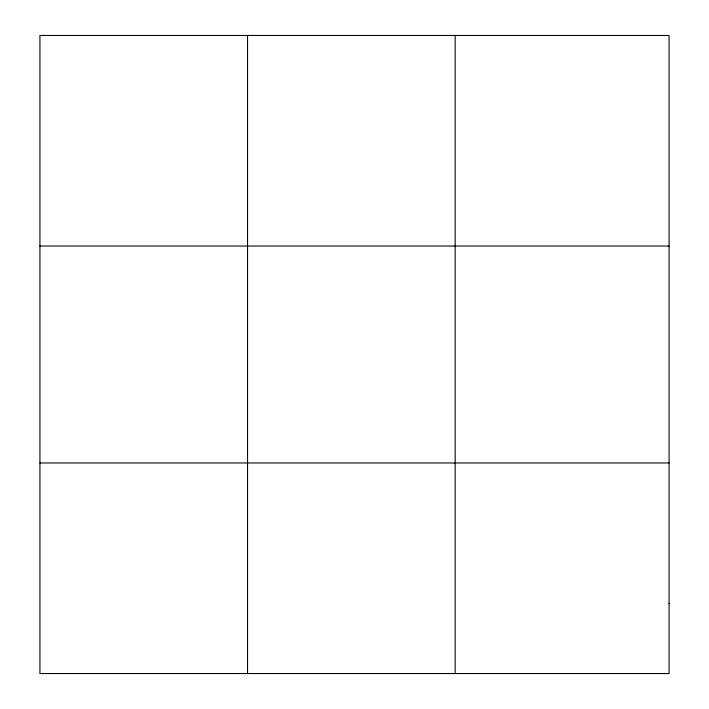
<?xml version="1.0" encoding="UTF-8"?>
<svg xmlns="http://www.w3.org/2000/svg" width="709" height="709" viewBox="0 0 709 709"><rect width="100%" height="100%" fill="white"/><g stroke="black" fill="none" stroke-linecap="round" stroke-linejoin="round"><path stroke-width="1.06" d="M247.547 673.55L247.547 35.45M455.169 673.55L455.169 35.45M39.926 246.023L669.074 246.023M39.926 462.977L669.074 462.977M669.074 603.359L669.074 673.55L39.926 673.55L39.926 35.45L669.074 35.45L669.074 603.359"/></g></svg>
